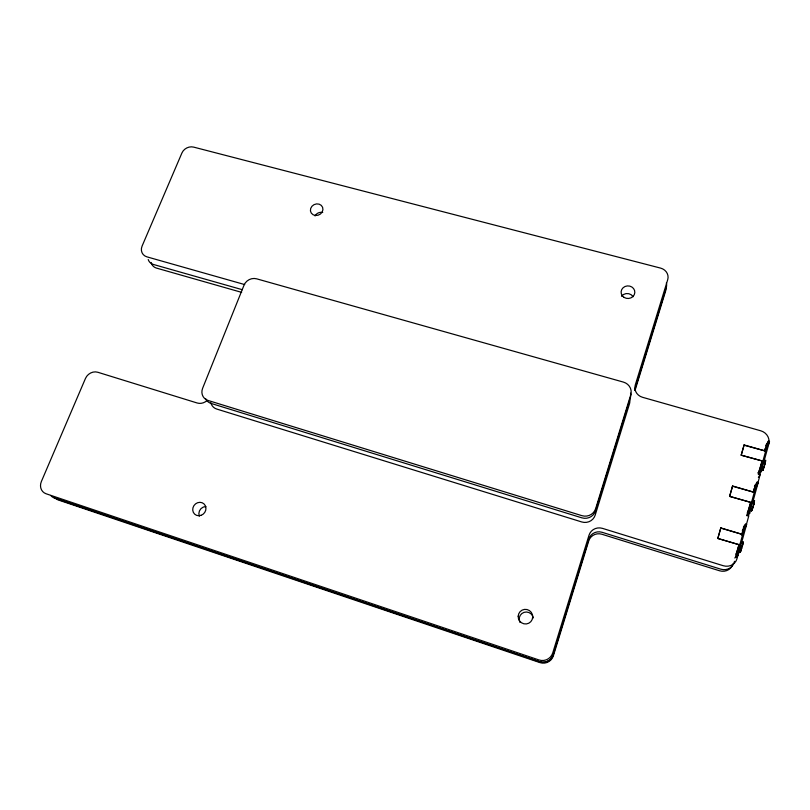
<?xml version="1.0" encoding="UTF-8"?>
<svg xmlns="http://www.w3.org/2000/svg" width="810" height="810" viewBox="0 0 810 810"><rect width="100%" height="100%" fill="white"/><g stroke="black" fill="none" stroke-linecap="round" stroke-linejoin="round"><path stroke-width="1.21" d="M762.645 469.841L762.534 470.61L762.909 469.83M751.528 510.229L751.548 510.948L752.419 508.751M739.996 552.147L740.36 550.344M762.494 470.326L762.878 468.504M751.548 510.037L751.488 511.029M743.043 542.791L742.78 542.538M740.016 551.954L740.239 550.992M751.386 510.502L751.7 509.176L751.427 510.229M765.47 461.558L765.47 460.647M743.155 542.619L742.608 544.877M762.595 469.577L762.838 468.443M740.148 551.094L740.31 550.294M765.551 461.477L765.055 463.371M754.181 502.716L754.555 500.489L754.019 501.592M742.709 544.462L743.175 541.688L742.689 542.72M754.221 502.797L753.786 504.326M742.507 545.302L742.719 544.644M753.897 503.911L754.363 501.005L753.796 502.119M742.385 545.727L742.598 545.11M764.944 463.776L765.703 460.161L765.207 461.082M740.765 548.461L740.968 547.904M742.476 545.586L742.152 546.588M753.675 504.741L753.877 504.164M765.035 463.603L764.721 464.606M738.902 544.603L735.419 557.25L737.232 557.806L736.999 558.677A11.391 10.712 29.4 0 1 723.219 565.714L602.498 528.373A10.925 10.601 22.2 0 0 588.991 535.268L552.764 652.86A11.229 10.976 61 0 1 538.903 659.947L46.099 493.766A10.246 9.042 -49.5 0 1 41.371 481.515L85.445 378.493A9.902 8.748 -42.6 0 1 97.818 372.266L197.134 402.985A10.004 9.092 -40 0 0 206.915 400.646M741.504 535.177L743.965 526.287L745.767 526.834L748.825 515.747L747.022 515.211L750.445 502.787M753.482 491.812L755.416 484.785L757.208 485.322L760.215 474.427L758.423 473.901L761.785 461.7M764.772 450.907L766.675 444.012L768.457 444.518L768.68 443.688A11.087 10.236 18.1 0 0 760.742 430.788L642.563 397.305A10.601 9.922 6.4 0 1 635.303 384.902L667.703 279.723A10.327 9.406 1.3 0 0 660.535 268.09L193.661 147.116A9.305 8.019 -29.3 0 0 181.916 152.989L142.094 246.068A9.528 8.333 -34.2 0 0 146.944 256.861L244.671 284.563M734.518 561.31L734.265 562.231A11.198 10.54 29.8 0 1 720.718 569.157L602.103 532.302A10.743 10.429 23.1 0 0 588.789 539.146M734.872 558.049L736.908 555.366L745.514 524.141L746.607 524.475L738.001 555.701L736.644 557.493M746.709 515.697L748.632 512.851L757.087 482.183L758.18 482.497L749.726 513.175L747.792 516.021M758.281 474.184L760.114 471.228L768.417 441.096L769.5 441.409L761.197 471.552L759.355 474.498M753.553 505.167L753.745 504.63M764.913 464.049L764.589 465.041M717.792 538.447L739.783 544.907L717.792 538.447L720.819 527.897L742.659 534.509L720.687 528.1M729.597 496.368L751.467 502.585L729.597 496.368L732.584 485.97L754.282 492.358L732.453 486.213M741.17 455.179L762.888 461.143L741.17 455.179L744.117 444.923L765.663 451.099L743.975 445.196M717.913 538.245L720.819 527.897M729.729 496.135L732.584 485.97M741.312 454.916L744.117 444.923M753.614 505.096L753.168 506.614M742.213 546.537L741.596 548.593M764.65 465.001L764.184 466.54M588.809 539.075L553.189 654.814A11.036 10.793 61.2 0 1 539.561 661.78L54.402 498.028A10.085 8.92 -49.6 0 1 50.797 495.467M634.736 389.893L666.286 287.388A10.165 9.274 1.5 0 0 666.387 282.882M635.02 390.471L665.587 291.165A10.085 9.214 1.6 0 0 665.709 286.629M753.148 506.533L752.844 507.657M741.474 546.001L741.636 545.484M741.747 547.965L741.433 549.109M764.174 466.428L763.688 468.048M753.006 507.009L752.672 508.153M764.174 463.857L764.519 462.712M764.022 466.894L763.374 468.919M741.271 549.605L741.454 548.907M752.51 508.629L752.703 507.921M741.11 550.081L741.302 549.352M752.358 509.075L752.561 508.346M741.16 549.777L740.806 550.921M763.577 468.19L763.233 469.294M741.018 550.172L740.664 551.276M753.664 502.453L753.887 501.724M752.277 509.125L751.933 510.168M742.355 543.551L742.567 542.822M763.314 468.899L762.777 470.316M742.476 543.237L742.699 542.508M740.755 550.851L740.421 551.833M765.004 461.548L765.328 460.617M762.979 469.901L763.192 469.203M753.908 501.835L754.13 501.127M742.588 542.953L742.81 542.254M740.644 551.124L740.067 552.379L740.158 551.64M762.868 470.134L763.091 469.456M765.885 445.419L768.417 441.096M764.397 450.036L769.5 441.409M767.181 446.675L768.457 444.518M758.373 477.373L760.215 474.427M754.414 486.405L757.087 482.183M753.472 489.888L758.18 482.497M756.003 487.215L757.208 485.322M743.388 527.209L745.514 524.141M742.324 530.601L746.607 524.475M242.291 289.686L153.333 264.445A9.386 8.232 -34.3 0 1 148.21 259.534M241.653 292.369L156.482 268.09A9.315 8.181 -34.4 0 1 151.166 262.491M760.114 471.228L761.197 471.552M748.632 512.851L749.726 513.175M736.908 555.366L738.001 555.701M54.422 497.968L539.581 661.709A11.036 10.793 61.2 0 0 553.21 654.743M205.669 398.702A10.196 9.295 -39.5 0 0 211.035 403.41L581.813 517.823A10.986 10.651 13.6 0 0 595.502 510.847L630.312 397.923A10.753 10.125 4.5 0 0 630.534 393.133M315.039 215.926A6.298 5.619 -24.7 0 1 322.724 212.493M621.523 296.288A6.763 6.217 -0.1 0 1 633.076 296.713M199.361 516.173A6.824 6.298 -49.6 0 1 205.922 506.544M519.969 622.434A7.229 7.128 58.9 0 1 523.979 612.38A7.229 7.128 58.9 0 1 533.355 617.919M629.562 398.733A10.581 9.973 4.9 0 1 629.451 403.906L595.198 515.099A10.803 10.489 14.5 0 1 581.742 521.954L216.705 409.04A10.034 9.173 -39.6 0 1 210.863 402.752M54.877 497.573A10.004 8.859 -49.7 0 0 58.482 500.053L539.905 662.6A10.945 10.702 61.2 0 0 553.412 655.695L588.718 540.969A10.651 10.348 23.5 0 1 601.891 534.246L719.523 570.766A11.107 10.459 30 0 0 732.949 563.892M739.226 544.33A9.153 0.689 -73.7 0 1 735.915 554.172M750.688 502.828A9.072 0.668 -73.5 0 1 747.205 513.034M762.099 461.437A8.991 0.658 -73.4 0 1 759.395 470.083A8.991 0.658 -73.4 0 1 757.937 472.736M630.767 394.794L595.664 508.619A11.077 10.743 13.2 0 1 581.853 515.656L208.059 400.464A10.277 9.366 -39.4 0 1 202.611 388.314L244.033 285.15A9.993 8.991 -31.3 0 1 256.628 278.822L623.366 382.087A10.844 10.206 4.4 0 1 630.767 394.794M315.485 215.48A6.389 5.69 -24.7 0 0 322.603 207.319A6.389 5.69 -24.7 0 0 311.931 206.277A6.389 5.69 -24.7 0 0 315.485 215.48M624.075 297.392A6.875 6.308 -0.3 0 0 634.817 292.673A6.875 6.308 -0.3 0 0 625.006 286.507A6.875 6.308 -0.3 0 0 624.075 297.392M201.052 515.342A6.936 6.379 -49.3 0 0 204.029 503.921A6.936 6.379 -49.3 0 0 192.942 507.819A6.936 6.379 -49.3 0 0 201.052 515.342M518.177 616.248A7.351 7.26 58.3 0 0 528.798 623.204A7.351 7.26 58.3 0 0 529.365 610.538A7.351 7.26 58.3 0 0 518.177 616.248"/></g></svg>
